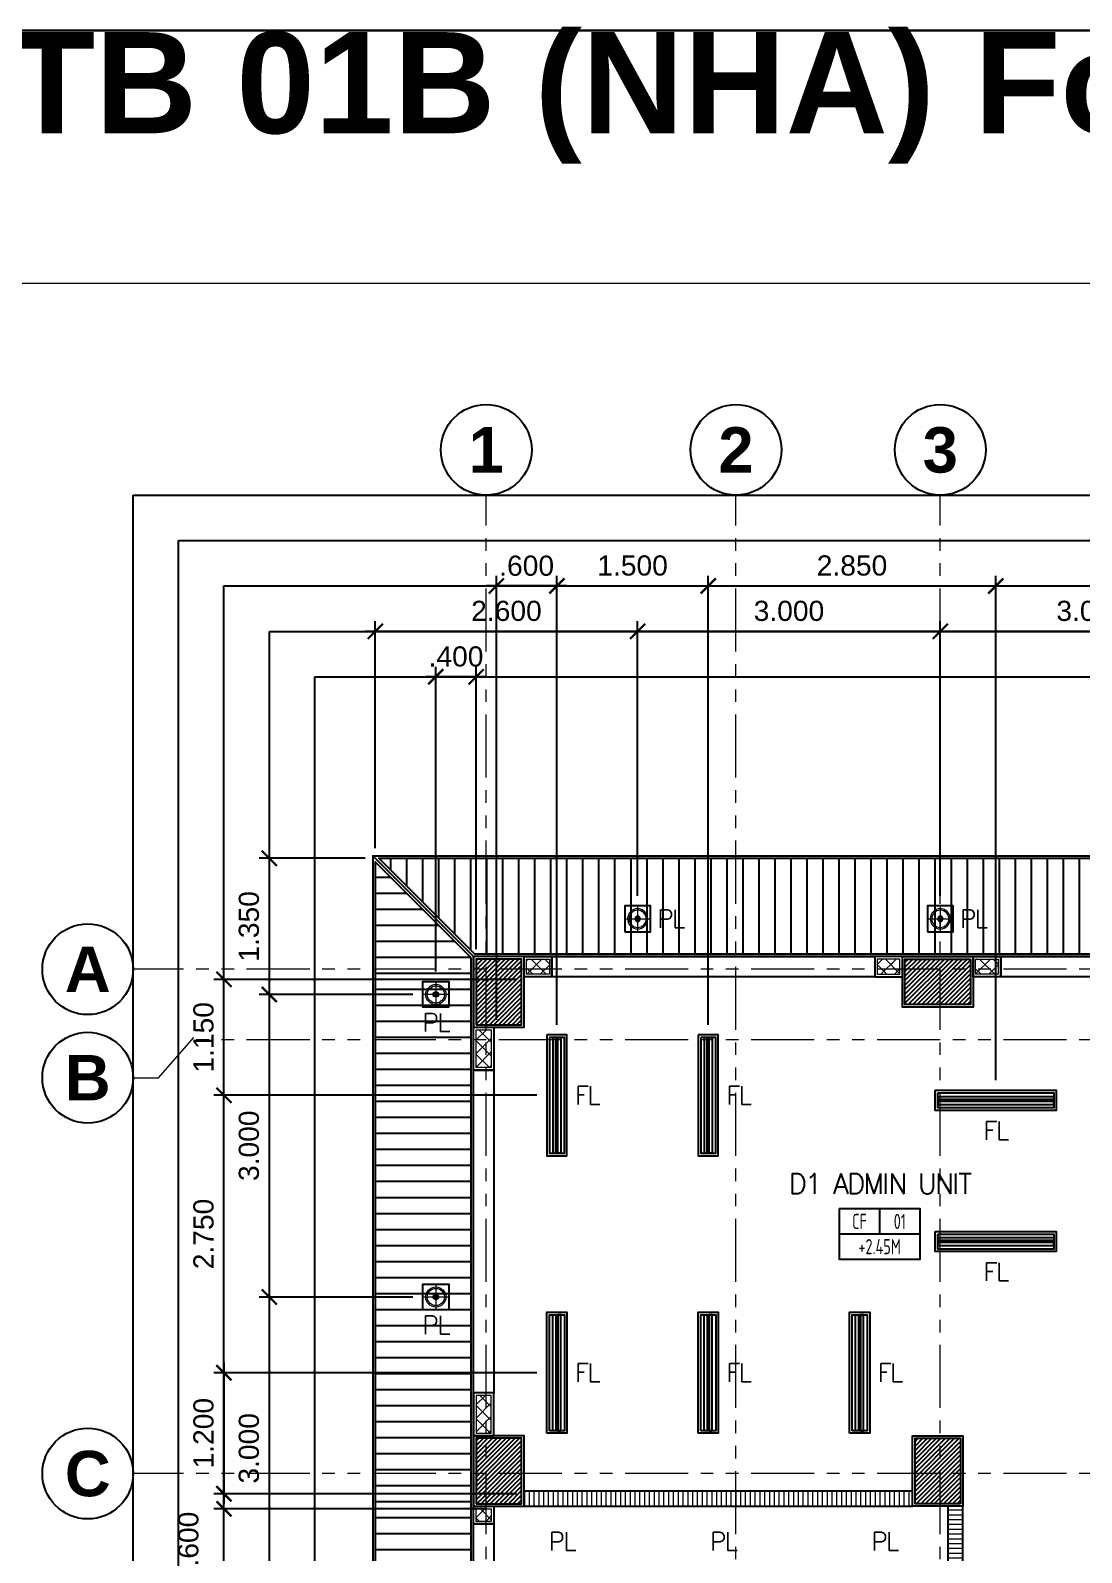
# Model space of a CAD drawing. Header units: metres. Extents: x -12400 to 1, y 0 to 106422.
# Drawn here: x -12243.67 to -12233.25, y 106349.45 to 106364.54 of the extents above; entities that cross this region are included whole.
import ezdxf
from ezdxf.enums import TextEntityAlignment as Align

# ---------------------------------------------------------------- set-up
doc = ezdxf.new("R2010")
doc.units = ezdxf.units.M
doc.header["$PDMODE"] = 35
doc.linetypes.add('CENTER', pattern=[2, 1.25, -0.25, 0.25, -0.25])
doc.linetypes.add('PHANTOM2', pattern=[1.25, 0.625, -0.125, 0.125, -0.125, 0.125, -0.125])
for name, color, linetype, lineweight in [('A-DIM-100', 8, 'Continuous', 0), ('DIM 001', 251, 'Continuous', 13), ('HATCH', 250, 'Continuous', 5), ('LAYOUT', 1, 'Continuous', 20), ('LF 001', 51, 'Continuous', 20), ('TBLOCK-BORDER-OUTSIDE', 240, 'Continuous', 0)]:
    doc.layers.add(name, color=color, linetype=linetype, lineweight=lineweight)
for name, color, linetype in [('C-SCHED', 1, 'Continuous'), ('E_FIX_LIGHT1', 2, 'Continuous'), ('lighting', 1, 'Continuous'), ('S-GRID', 155, 'Continuous'), ('stone', 15, 'Continuous'), ('txt', 2, 'Continuous')]:
    doc.layers.add(name, color=color, linetype=linetype)
doc.layers.add('GUIDELINES', color=206, linetype='Continuous', plot=False)
doc.styles.add('architxt', font='architxt.shx', dxfattribs={"width": 0.8})
doc.styles.add('arialBOLD', font='arialbd.ttf', dxfattribs={"height": 0.2})
doc.styles.add('DIMTXT-100', font='arial.ttf')
doc.styles.add('sans serif', font='sanssb__.ttf')
doc.styles.add('swis721', font='swiss.ttf')
doc.styles.add('T.25', font='romans.shx', dxfattribs={"height": 0.2})
doc.dimstyles.new('D-100', dxfattribs={"dimtxt": 0.2, "dimasz": 0.15, "dimexe": 0.1, "dimexo": 0.1, "dimgap": 0.1, "dimtad": 1, "dimdec": 3, "dimzin": 4, "dimdsep": 46, "dimtxsty": 'DIMTXT-100', "dimblk": 'ARCHTICK', "dimcen": 0.2, "dimdle": 0.1, "dimclrd": 8, "dimclre": 8, "dimclrt": 2, "dimadec": 0, "dimazin": 1, "dimtfac": 1, "dimtdec": 3, "dimtofl": 0, "dimtmove": 2, "dimatfit": 3, "dimfxl": 1, "dimarcsym": 0})
doc.dimstyles.new('DIM 200', dxfattribs={"dimtxt": 200, "dimasz": 1, "dimexe": 0, "dimexo": 40, "dimgap": 50, "dimtad": 1, "dimtoh": 1, "dimdec": 0, "dimlfac": 2, "dimtxsty": 'swis721', "dimblk": 'CIR', "dimcen": 0, "dimclrd": 155, "dimclre": 155, "dimclrt": 4, "dimadec": 0, "dimazin": 0, "dimtfac": 1, "dimtdec": 0, "dimtix": 1, "dimtmove": 1, "dimatfit": 3, "dimldrblk": 'CIR', "dimfxl": 0, "dimarcsym": 0})

# ---------------------------------------------------------------- blocks, each defined once
blk = doc.blocks.new('CIR')
at = {"color": 4}
blk.add_circle((0, 0), 50, dxfattribs=at)
blk = doc.blocks.new('grid_designation')
blk.add_circle((0, 500), 500)
at = {"color": 3, "style": 'sans serif'}
blk.add_attdef('A', text='', height=471, dxfattribs=at).set_placement((0, 500), align=Align.MIDDLE_CENTER)
blk = doc.blocks.new('*U101')
at = {"layer": 'HATCH'}
h = blk.add_hatch(dxfattribs=at)
h.set_pattern_fill('ANSI31', color=256, scale=0.015, angle=45)
h.set_pattern_definition([(90, (12092.52419102849, -106406.4165946045), (-0.04762500000000001, 0), [])])
h.paths.add_polyline_path([(0, 0.1499999999796273), (0, 0), (1.249999999989088, 0), (1.249999999989088, 0.1499999999796273)])
at = {"color": 3}
blk.add_lwpolyline([(1.249999999989088, 0), (1.249999999989088, 0.1499999999796273), (0, 0.1499999999796273), (0, 0)], close=True, dxfattribs=at)
blk = doc.blocks.new('*U1777')
at = {"layer": 'HATCH'}
h = blk.add_hatch(dxfattribs=at)
h.set_pattern_fill('ANSI37', color=256, scale=0.03, angle=-180)
h.set_pattern_definition([(225, (-0.8125000000049447, 0), (0.06735192090801863, -0.06735192090801868), []), (314.9999999999999, (-0.8125000000049447, 0), (0.06735192090801868, 0.06735192090801861), [])])
h.paths.add_polyline_path([(0.02500000000873115, 0.1749999999883585), (0.02500000000873115, 0.02499999999417923), (0.2500000000005122, 0.02499999999417923), (0.2500000000005122, 0.1749999999883585)])
blk.add_lwpolyline([(0, 0.1999999999825377), (0, 0), (0.2749999999946914, 0), (0.2749999999946914, 0.1999999999825377)], close=True)
blk.add_lwpolyline([(0.02500000000873115, 0.1749999999883585), (0.02500000000873115, 0.02499999999417923), (0.2500000000005122, 0.02499999999417923), (0.2500000000005122, 0.1749999999883585)], close=True, dxfattribs=at)
blk = doc.blocks.new('*U1717')
at = {"layer": 'HATCH'}
h = blk.add_hatch(dxfattribs=at)
h.set_pattern_fill('ANSI31', color=256, scale=0.015, angle=45)
h.set_pattern_definition([(90, (12095.12419102851, -106406.4165946045), (-0.04762500000000001, 0), [])])
h.paths.add_polyline_path([(0, 0.1499999999796273), (0, -1.387778780781446e-17), (3.850000000000136, -1.387778780781446e-17), (3.850000000000136, 0.1499999999796273)])
at = {"color": 3}
blk.add_lwpolyline([(3.850000000000136, 0), (3.850000000000136, 0.1499999999796273), (0, 0.1499999999796273), (0, 0)], close=True, dxfattribs=at)
blk = doc.blocks.new('*U92')
at = {"layer": 'HATCH'}
h = blk.add_hatch(dxfattribs=at)
h.set_pattern_fill('ANSI37', color=256, scale=0.03, angle=-180)
h.set_pattern_definition([(225, (-0.9125000000286692, 0), (0.06735192090801863, -0.06735192090801868), []), (314.9999999999999, (-0.9125000000286692, 0), (0.06735192090801868, 0.06735192090801861), [])])
h.paths.add_polyline_path([(0.02500000000873115, 0.1749999999883585), (0.02500000000873115, 0.02499999999417923), (0.1499999999767877, 0.02499999999417923), (0.1499999999767877, 0.1749999999883585)])
blk.add_lwpolyline([(0, 0.1999999999825377), (0, 0), (0.1749999999709669, 0), (0.1749999999709669, 0.1999999999825377)], close=True)
blk.add_lwpolyline([(0.02500000000873115, 0.1749999999883585), (0.02500000000873115, 0.02499999999417923), (0.1499999999767877, 0.02499999999417923), (0.1499999999767877, 0.1749999999883585)], close=True, dxfattribs=at)
blk = doc.blocks.new('*U1765')
at = {"layer": 'HATCH'}
h = blk.add_hatch(dxfattribs=at)
h.set_pattern_fill('ANSI37', color=256, scale=0.03, angle=-180)
h.set_pattern_definition([(225, (-0.6624999999845038, 0), (0.06735192090801863, -0.06735192090801868), []), (314.9999999999999, (-0.6624999999845038, 0), (0.06735192090801868, 0.06735192090801861), [])])
h.paths.add_polyline_path([(0.02500000000873115, 0.1749999999883585), (0.02500000000873115, 0.02499999999417923), (0.4000000000209532, 0.02499999999417923), (0.4000000000209532, 0.1749999999883585)])
blk.add_lwpolyline([(0, 0.1999999999825377), (0, 0), (0.4250000000151324, 0), (0.4250000000151324, 0.1999999999825377)], close=True)
blk.add_lwpolyline([(0.02500000000873115, 0.1749999999883585), (0.02500000000873115, 0.02499999999417923), (0.4000000000209532, 0.02499999999417923), (0.4000000000209532, 0.1749999999883585)], close=True, dxfattribs=at)
blk = doc.blocks.new('2FCOLUMNS')
h = blk.add_hatch()
h.set_pattern_fill('ANSI31', color=8, scale=0.01)
h.set_pattern_definition([(45, (12128.21296792571, -106237.5702236537), (-0.02245064030267288, 0.02245064030267288), [])])
h.paths.add_polyline_path([(0.02499999999599822, 18.02499999999418), (0.4749999999967258, 18.02499999999418), (0.4749999999967258, 18.67500000000291), (0.02499999999599822, 18.67500000000291)])
h.paths.add_polyline_path([(4.924999999997453, 18.67500000000291), (4.924999999997453, 18.22499999999127), (4.274999999997817, 18.22499999999127), (4.274999999997817, 18.67500000000291)])
h.paths.add_polyline_path([(9.174999999997453, 18.02499999999418), (8.724999999996726, 18.02499999999418), (8.724999999996726, 18.67500000000291), (9.174999999997453, 18.67500000000291)])
h.paths.add_polyline_path([(13.42499999999745, 17.52499999999418), (13.42499999999745, 17.97500000000582), (12.77499999999782, 17.97500000000582), (12.77499999999782, 17.52499999999418)])
h.paths.add_polyline_path([(17.024999999996, 18.02499999999418), (17.47499999999673, 18.02499999999418), (17.47499999999673, 18.67500000000291), (17.024999999996, 18.67500000000291)])
h.paths.add_polyline_path([(21.274999999996, 18.67500000000291), (21.274999999996, 18.22499999999127), (21.92499999999563, 18.22499999999127), (21.92499999999563, 18.67500000000291)])
h.paths.add_polyline_path([(26.17499999999563, 18.02499999999418), (25.72499999999491, 18.02499999999418), (25.72499999999491, 18.67500000000291), (26.17499999999563, 18.67500000000291)])
h.paths.add_polyline_path([(26.17499999999563, 13.27499999999418), (25.72499999999491, 13.27499999999418), (25.72499999999491, 13.92500000000291), (26.17499999999563, 13.92500000000291)])
h.paths.add_polyline_path([(21.37499999999636, 13.27499999999418), (21.82499999999709, 13.27499999999418), (21.82499999999709, 13.92500000000291), (21.37499999999636, 13.92500000000291)])
h.paths.add_polyline_path([(17.024999999996, 13.27499999999418), (17.47499999999673, 13.27499999999418), (17.47499999999673, 13.92500000000291), (17.024999999996, 13.92500000000291)])
h.paths.add_polyline_path([(12.92499999999563, 13.27499999999418), (13.32499999999709, 13.27499999999418), (13.32499999999709, 13.67500000000291), (12.92499999999563, 13.67500000000291)])
h.paths.add_polyline_path([(9.174999999997453, 13.27499999999418), (8.724999999996726, 13.27499999999418), (8.724999999996726, 13.92500000000291), (9.174999999997453, 13.92500000000291)])
h.paths.add_polyline_path([(4.82499999999709, 13.27499999999418), (4.374999999996362, 13.27499999999418), (4.374999999996362, 13.92500000000291), (4.82499999999709, 13.92500000000291)])
h.paths.add_polyline_path([(0.02499999999599822, 13.27499999999418), (0.4749999999967258, 13.27499999999418), (0.4749999999967258, 13.92500000000291), (0.02499999999599822, 13.92500000000291)])
h.paths.add_polyline_path([(0.02499999999599822, 9.02499999999418), (0.4749999999967258, 9.02499999999418), (0.4749999999967258, 9.67500000000291), (0.02499999999599822, 9.67500000000291)])
h.paths.add_polyline_path([(9.174999999997453, 9.02499999999418), (8.724999999996726, 9.02499999999418), (8.724999999996726, 9.67500000000291), (9.174999999997453, 9.67500000000291)])
h.paths.add_polyline_path([(17.024999999996, 9.02499999999418), (17.47499999999673, 9.02499999999418), (17.47499999999673, 9.67500000000291), (17.024999999996, 9.67500000000291)])
h.paths.add_polyline_path([(26.17499999999563, 9.02499999999418), (25.72499999999491, 9.02499999999418), (25.72499999999491, 9.67500000000291), (26.17499999999563, 9.67500000000291)])
h.paths.add_polyline_path([(26.17499999999563, 4.774999999994179), (25.72499999999491, 4.774999999994179), (25.72499999999491, 5.42500000000291), (26.17499999999563, 5.42500000000291)])
h.paths.add_polyline_path([(21.82499999999709, 4.774999999994179), (21.37499999999636, 4.774999999994179), (21.37499999999636, 5.42500000000291), (21.82499999999709, 5.42500000000291)])
h.paths.add_polyline_path([(17.024999999996, 4.774999999994179), (17.47499999999673, 4.774999999994179), (17.47499999999673, 5.42500000000291), (17.024999999996, 5.42500000000291)])
h.paths.add_polyline_path([(13.32499999999709, 4.774999999994179), (12.87499999999636, 4.774999999994179), (12.87499999999636, 5.42500000000291), (13.32499999999709, 5.42500000000291)])
h.paths.add_polyline_path([(9.174999999997453, 4.774999999994179), (8.724999999996726, 4.774999999994179), (8.724999999996726, 5.42500000000291), (9.174999999997453, 5.42500000000291)])
h.paths.add_polyline_path([(4.374999999996362, 4.774999999994179), (4.82499999999709, 4.774999999994179), (4.82499999999709, 5.42500000000291), (4.374999999996362, 5.42500000000291)])
h.paths.add_polyline_path([(0.02499999999599822, 4.774999999994179), (0.4749999999967258, 4.774999999994179), (0.4749999999967258, 5.42500000000291), (0.02499999999599822, 5.42500000000291)])
h.paths.add_polyline_path([(0.02499999999599822, 2.25), (0.4749999999967258, 2.25), (0.4749999999967258, 2.900000000008731), (0.02499999999599822, 2.900000000008731)])
h.paths.add_polyline_path([(0.0249999999996362, 0.02499999999417923), (0.4250000000010914, 0.02499999999417923), (0.4250000000010914, 0.4250000000029104), (0.0249999999996362, 0.4250000000029104)])
h.paths.add_polyline_path([(2.899999999997817, 0.02500000000873115), (2.899999999997817, 0.4750000000203727), (2.249999999998181, 0.4750000000203727), (2.249999999998181, 0.02500000000873115)])
h.paths.add_polyline_path([(4.924999999997453, 0.02500000000873115), (4.924999999997453, 0.4750000000203727), (4.274999999997817, 0.4750000000203727), (4.274999999997817, 0.02500000000873115)])
h.paths.add_polyline_path([(9.174999999997453, 0.02500000000873115), (8.724999999996726, 0.02500000000873115), (8.724999999996726, 0.6750000000174623), (9.174999999997453, 0.6750000000174623)])
h.paths.add_polyline_path([(13.42499999999745, 1.025000000008731), (13.42499999999745, 1.475000000020373), (12.77499999999782, 1.475000000020373), (12.77499999999782, 1.025000000008731)])
h.paths.add_polyline_path([(17.024999999996, 0.02500000000873115), (17.47499999999673, 0.02500000000873115), (17.47499999999673, 0.6750000000174623), (17.024999999996, 0.6750000000174623)])
h.paths.add_polyline_path([(21.274999999996, 0.02500000000873115), (21.274999999996, 0.4750000000203727), (21.92499999999563, 0.4750000000203727), (21.92499999999563, 0.02500000000873115)])
h.paths.add_polyline_path([(26.17499999999563, 0.02500000000873115), (25.72499999999491, 0.02500000000873115), (25.72499999999491, 0.6750000000174623), (26.17499999999563, 0.6750000000174623)])
at = {"color": 7}
for points in [[(-3.637978807091713e-12, 18), (0.499999999996362, 18), (0.499999999996362, 18.69999999999709), (-3.637978807091713e-12, 18.69999999999709)], [(4.94999999999709, 18.69999999999709), (4.94999999999709, 18.19999999999709), (4.249999999996362, 18.19999999999709), (4.249999999996362, 18.69999999999709)], [(-3.637978807091713e-12, 13.25), (0.499999999996362, 13.25), (0.499999999996362, 13.94999999999709), (-3.637978807091713e-12, 13.94999999999709)], [(4.849999999996726, 13.25), (4.349999999996726, 13.25), (4.349999999996726, 13.94999999999709), (4.849999999996726, 13.94999999999709)]]:
    blk.add_lwpolyline(points, close=True, dxfattribs=at)
at = {"layer": 'stone', "color": 5}
for points in [[(0.02499999999599822, 18.02499999999418), (0.4749999999967258, 18.02499999999418), (0.4749999999967258, 18.67500000000291), (0.02499999999599822, 18.67500000000291)], [(4.924999999997453, 18.67500000000291), (4.924999999997453, 18.22499999999127), (4.274999999997817, 18.22499999999127), (4.274999999997817, 18.67500000000291)], [(0.02499999999599822, 13.27499999999418), (0.4749999999967258, 13.27499999999418), (0.4749999999967258, 13.92500000000291), (0.02499999999599822, 13.92500000000291)], [(4.82499999999709, 13.27499999999418), (4.374999999996362, 13.27499999999418), (4.374999999996362, 13.92500000000291), (4.82499999999709, 13.92500000000291)]]:
    blk.add_lwpolyline(points, close=True, dxfattribs=at)
blk = doc.blocks.new('LEDPENDANTLT')
at = {"color": 1}
for points in [[(0, 0.1999999999970896), (1.200000000000728, 0.1999999999970896), (1.200000000000728, 0), (0, 0)], [(0.02499999999417923, 0.1750000000029104), (1.175000000006548, 0.1750000000029104), (1.175000000006548, 0.02499999999417923), (0.02499999999417923, 0.02499999999417923)]]:
    blk.add_lwpolyline(points, close=True, dxfattribs=at)
at = {"color": 2}
for points in [[(1.174999999995634, 0.1100000000005821), (0.02499999999417923, 0.1100000000005821), (0.02499999999417923, 0.1399999999994179), (1.174999999995634, 0.1399999999994179)], [(1.174999999995634, 0.09000000001105946), (0.02499999999417923, 0.09000000001105946), (0.02499999999417923, 0.06000000001222361), (1.174999999995634, 0.06000000001222361)]]:
    blk.add_lwpolyline(points, close=True, dxfattribs=at)
blk = doc.blocks.new('L1')
at = {"layer": 'LF 001', "lineweight": 20, "ltscale": 1500}
h = blk.add_hatch(color=256, dxfattribs=at)
edge = h.paths.add_edge_path()
edge.add_arc((1.13686837721616e-13, -1.13686837721616e-13), 0.0318958546358772, 0, 360)
at = {"layer": 'LF 001', "ltscale": 1500}
blk.add_lwpolyline([(-0.09999999999990905, -1.13686837721616e-13, -1), (0.1000000000000227, -1.13686837721616e-13, -1)], format="xyb", close=True, dxfattribs=at)
at = {"layer": 'LF 001', "color": 76, "lineweight": 18, "ltscale": 1500}
for points in [[(1.13686837721616e-13, 0.1499999999997499), (1.13686837721616e-13, -0.1500000000000909)], [(-0.1499999999999773, -1.13686837721616e-13), (0.1500000000000909, -1.13686837721616e-13)]]:
    blk.add_lwpolyline(points, dxfattribs=at)
at = {"layer": 'LF 001', "lineweight": 20, "ltscale": 1500}
blk.add_circle((1.13686837721616e-13, -1.13686837721616e-13), 0.0318958546358772, dxfattribs=at)
blk = doc.blocks.new('LO')
at = {"layer": 'LAYOUT', "xscale": 1000, "yscale": 1000, "zscale": 1000}
blk.add_blockref('L1', (0, 0), dxfattribs=at)
blk = doc.blocks.new('*U1960')
at = {"layer": 'LF 001', "ltscale": 1500}
blk.add_circle((0, -3.995415109869782e-14), 0.0998520709958535, dxfattribs=at)
at = {"layer": 'lighting', "xscale": 0.0008492979043710491, "yscale": 0.0008492979043710491, "zscale": 0.0008492979043710491}
blk.add_blockref('LO', (0, -3.995415109869782e-14), dxfattribs=at)
blk = doc.blocks.new('RCP_2F')
h = blk.add_hatch()
h.set_pattern_fill('ANSI31', color=8, scale=0.05, angle=45)
h.set_pattern_definition([(90, (0, 0), (-0.15875, 0), [])])
h.paths.add_polyline_path([(-12119.03796792571, 106309.9879166174), (-12128.20261258666, 106309.9879166174), (-12129.15261258667, 106310.9379166174), (-12119.03796792571, 106310.9379166174)])
h = blk.add_hatch()
h.set_pattern_fill('ANSI31', color=8, scale=0.05, angle=135)
h.set_pattern_definition([(180, (0, 0), (-1.387778780781446e-17, -0.15875), [])])
h.paths.add_polyline_path([(-12128.23796792571, 106309.9525612784), (-12129.18796792572, 106310.9025612784), (-12129.18796792572, 106290.3232719565), (-12128.23796792571, 106291.2732719565)])
at = {"color": 1}
for points in [[(-12128.21296792572, 106309.9629166174), (-12129.21296792572, 106310.9629166174), (-12129.21296792572, 106290.2629166174), (-12128.21296792571, 106291.2629166174)], [(-12126.71536261137, 106310.2105219318), (-12126.46057324006, 106310.2105219318), (-12126.46057324006, 106310.4653113031), (-12126.71536261137, 106310.4653113031)], [(-12123.71536261137, 106310.2105219318), (-12123.46057324006, 106310.2105219318), (-12123.46057324006, 106310.4653113031), (-12123.71536261137, 106310.4653113031)], [(-12127.43796792572, 106309.9629166174), (-12124.23796792571, 106309.9629166174), (-12124.23796792571, 106309.7629166174), (-12127.43796792572, 106309.7629166174)], [(-12122.98796792572, 106309.9629166174), (-12119.78796792571, 106309.9629166174), (-12119.78796792571, 106309.7629166174), (-12122.98796792572, 106309.7629166174)], [(-12128.46057324005, 106309.4605219318), (-12128.71536261136, 106309.4605219318), (-12128.71536261136, 106309.7153113031), (-12128.46057324005, 106309.7153113031)], [(-12128.21296792572, 106308.8379166174), (-12128.01296792573, 106308.8379166174), (-12128.01296792573, 106305.6379166174), (-12128.21296792572, 106305.6379166174)], [(-12128.46057324005, 106306.4605219318), (-12128.71536261136, 106306.4605219318), (-12128.71536261136, 106306.7153113031), (-12128.46057324005, 106306.7153113031)], [(-12128.21296792572, 106304.3379166175), (-12128.01296792574, 106304.3379166175), (-12128.01296792574, 106302.3379166175), (-12128.21296792572, 106302.3379166175)]]:
    blk.add_lwpolyline(points, close=True, dxfattribs=at)
blk.add_lwpolyline([(-12119.01296792572, 106309.9629166174), (-12128.21296792571, 106309.9629166174), (-12129.21296792572, 106310.9629166174), (-12119.01296792572, 106310.9629166174), (-12119.01296792572, 106309.9629166174)], dxfattribs=at)
at = {"color": 8}
for points in [[(-12119.03796792571, 106309.9879166174), (-12128.20261258666, 106309.9879166174), (-12129.15261258667, 106310.9379166174), (-12119.03796792571, 106310.9379166174)], [(-12128.23796792571, 106309.9525612784), (-12129.18796792572, 106310.9025612784), (-12129.18796792572, 106290.3232719565), (-12128.23796792571, 106291.2732719565)]]:
    blk.add_lwpolyline(points, close=True, dxfattribs=at)
for name, p in [('2FCOLUMNS', (-12128.21296792571, 106291.2629166174)), ('LEDPENDANTLT', (-12123.63796792573, 106308.4379166174)), ('LEDPENDANTLT', (-12123.63796792573, 106307.0379166174)), ('*U1717', (-12127.71296792572, 106304.5129166174))]:
    blk.add_blockref(name, p)
at = {"xscale": -1}
for name, p, rotation in [('*U1777', (-12127.71296792572, 106309.9629166174), 180), ('*U1777', (-12123.26296792572, 106309.9629166174), 180), ('*U1765', (-12128.01296792573, 106309.2629166175), 90), ('LEDPENDANTLT', (-12127.28796792573, 106309.1879166175), 90), ('LEDPENDANTLT', (-12125.78796792573, 106309.1879166175), 90), ('*U92', (-12128.01296792573, 106304.5129166174), 90)]:
    blk.add_blockref(name, p, dxfattribs=dict(at, rotation=rotation))
for name, p, rotation in [('*U1777', (-12123.96296792571, 106309.9629166174), 180), ('LEDPENDANTLT', (-12127.28796792573, 106305.2379166174), 90), ('LEDPENDANTLT', (-12125.78796792573, 106305.2379166174), 90), ('LEDPENDANTLT', (-12124.28796792573, 106305.2379166174), 90), ('*U1765', (-12128.01296792573, 106305.2129166174), 90), ('*U101', (-12123.36296792572, 106303.2629166174), 90)]:
    blk.add_blockref(name, p, dxfattribs=dict(rotation=rotation))
at = {"layer": 'E_FIX_LIGHT1', "xscale": -1, "rotation": 90}
for p in [(-12126.58796792571, 106310.3379166174), (-12123.58796792571, 106310.3379166174)]:
    blk.add_blockref('*U1960', p, dxfattribs=at)
at = {"layer": 'E_FIX_LIGHT1', "rotation": 270}
for p in [(-12128.58796792571, 106309.5879166174), (-12128.58796792571, 106306.5879166174)]:
    blk.add_blockref('*U1960', p, dxfattribs=at)
at = {"layer": 'txt', "color": 6, "linetype": 'Continuous', "char_height": 0.18, "attachment_point": 5, "style": 'T.25'}
for s, insert in [('{\\T0.9;PL}', (-12126.26057324006, 106310.3379166174)), ('{\\T0.9;PL}', (-12123.26057324006, 106310.3379166174)), ('{\\T0.9;PL}', (-12128.58796792571, 106309.3105219318)), ('{\\T0.9;FL}', (-12127.08796792573, 106308.5879166175)), ('{\\T0.9;FL}', (-12125.58796792573, 106308.5879166175)), ('{\\T0.9;FL}', (-12123.03796792573, 106308.2379166174)), ('{\\T0.9;FL}', (-12123.03796792573, 106306.8379166174)), ('{\\T0.9;PL}', (-12128.58796792571, 106306.3105219318)), ('{\\T0.9;FL}', (-12127.08796792573, 106305.8379166174)), ('{\\T0.9;FL}', (-12125.58796792573, 106305.8379166174)), ('{\\T0.9;FL}', (-12124.08796792573, 106305.8379166174)), ('{\\T0.9;PL}', (-12127.33796792573, 106304.1653113031)), ('{\\T0.9;PL}', (-12125.73796792572, 106304.1653113031)), ('{\\T0.9;PL}', (-12124.13796792571, 106304.1653113031))]:
    blk.add_mtext_dynamic_manual_height_columns(s, width=0.6453045245441018, gutter_width=0.001, heights=[0], dxfattribs=dict(at, insert=insert))
blk = doc.blocks.new('_ArchTick')
at = {"color": 0, "linetype": 'ByBlock', "const_width": 0.15}
blk.add_lwpolyline([(-0.5, -0.5), (0.5, 0.5)], dxfattribs=at)
blk = doc.blocks.new('*D755')
at = {"layer": 'DEFPOINTS', "color": 0, "transparency": 16777216}
for p in [(-12241.75441529416, 106349.8865394432), (-12239.05441529416, 106349.8865394432), (-12238.53180997982, 106349.2865394432)]:
    blk.add_point(p, dxfattribs=at)
at = {"layer": 'DIM 001', "color": 8, "lineweight": -2, "transparency": 16777216}
for p, q in [((-12239.15441529416, 106349.8865394432), (-12241.85441529416, 106349.8865394432)), ((-12241.75441529416, 106349.1865394432), (-12241.75441529416, 106349.9865394432)), ((-12238.63180997982, 106349.2865394432), (-12241.85441529416, 106349.2865394432))]:
    blk.add_line(p, q, dxfattribs=at)
at = {"layer": 'DIM 001', "color": 8, "lineweight": -2, "transparency": 16777216, "xscale": 0.15, "yscale": 0.15, "zscale": 0.15}
for p, rotation in [((-12241.75441529416, 106349.8865394432), 90), ((-12241.75441529416, 106349.2865394432), 270)]:
    blk.add_blockref('_ArchTick', p, dxfattribs=dict(at, rotation=rotation))
at = {"layer": 'DIM 001', "color": 2, "transparency": 16777216, "insert": (-12242.10652989167, 106349.5865394432), "char_height": 0.2, "attachment_point": 5, "rotation": 90, "style": 'DIMTXT-100'}
blk.add_mtext('.600', dxfattribs=at)
blk = doc.blocks.new('*D756')
at = {"layer": 'DEFPOINTS', "color": 0, "transparency": 16777216}
for p in [(-12238.55441529416, 106351.2365394432), (-12241.75441529414, 106350.0365394432), (-12238.75441529414, 106350.0365394432)]:
    blk.add_point(p, dxfattribs=at)
at = {"layer": 'DIM 001', "color": 8, "lineweight": -2, "transparency": 16777216}
for p, q in [((-12238.65441529416, 106351.2365394432), (-12241.85441529414, 106351.2365394432)), ((-12241.75441529414, 106351.3365394432), (-12241.75441529414, 106349.9365394432)), ((-12238.85441529414, 106350.0365394432), (-12241.85441529414, 106350.0365394432))]:
    blk.add_line(p, q, dxfattribs=at)
at = {"layer": 'DIM 001', "color": 8, "lineweight": -2, "transparency": 16777216, "xscale": 0.15, "yscale": 0.15, "zscale": 0.15}
for p, rotation in [((-12241.75441529414, 106351.2365394432), 90), ((-12241.75441529414, 106350.0365394432), 270)]:
    blk.add_blockref('_ArchTick', p, dxfattribs=dict(at, rotation=rotation))
at = {"layer": 'DIM 001', "color": 2, "transparency": 16777216, "insert": (-12241.95652989166, 106350.6365394432), "char_height": 0.2, "attachment_point": 5, "rotation": 90, "style": 'DIMTXT-100'}
blk.add_mtext('1.200', dxfattribs=at)
blk = doc.blocks.new('*D757')
at = {"layer": 'DEFPOINTS', "color": 0, "transparency": 16777216}
for p in [(-12241.75441529415, 106353.9865394433), (-12238.55441529416, 106353.9865394433), (-12238.55441529416, 106351.2365394432)]:
    blk.add_point(p, dxfattribs=at)
at = {"layer": 'DIM 001', "color": 8, "lineweight": -2, "transparency": 16777216}
for p, q in [((-12241.75441529415, 106351.1365394432), (-12241.75441529415, 106354.0865394433)), ((-12238.65441529416, 106353.9865394433), (-12241.85441529415, 106353.9865394433)), ((-12238.65441529416, 106351.2365394432), (-12241.85441529415, 106351.2365394432))]:
    blk.add_line(p, q, dxfattribs=at)
at = {"layer": 'DIM 001', "color": 8, "lineweight": -2, "transparency": 16777216, "xscale": 0.15, "yscale": 0.15, "zscale": 0.15}
for p, rotation in [((-12241.75441529415, 106353.9865394433), 90), ((-12241.75441529415, 106351.2365394432), 270)]:
    blk.add_blockref('_ArchTick', p, dxfattribs=dict(at, rotation=rotation))
at = {"layer": 'DIM 001', "color": 2, "transparency": 16777216, "insert": (-12241.95652989167, 106352.6115394432), "char_height": 0.2, "attachment_point": 5, "rotation": 90, "style": 'DIMTXT-100'}
blk.add_mtext('2.750', dxfattribs=at)
blk = doc.blocks.new('*D758')
at = {"layer": 'DEFPOINTS', "color": 0, "transparency": 16777216}
for p in [(-12241.75441529416, 106355.1365394432), (-12238.75441529414, 106355.1365394432), (-12238.55441529416, 106353.9865394433)]:
    blk.add_point(p, dxfattribs=at)
at = {"layer": 'DIM 001', "color": 8, "lineweight": -2, "transparency": 16777216}
for p, q in [((-12238.85441529414, 106355.1365394432), (-12241.85441529416, 106355.1365394432)), ((-12241.75441529416, 106353.8865394433), (-12241.75441529416, 106355.2365394432)), ((-12238.65441529416, 106353.9865394433), (-12241.85441529416, 106353.9865394433))]:
    blk.add_line(p, q, dxfattribs=at)
at = {"layer": 'DIM 001', "color": 8, "lineweight": -2, "transparency": 16777216, "xscale": 0.15, "yscale": 0.15, "zscale": 0.15}
for p, rotation in [((-12241.75441529416, 106355.1365394432), 90), ((-12241.75441529416, 106353.9865394433), 270)]:
    blk.add_blockref('_ArchTick', p, dxfattribs=dict(at, rotation=rotation))
at = {"layer": 'DIM 001', "color": 2, "transparency": 16777216, "insert": (-12241.95652989167, 106354.5615394432), "char_height": 0.2, "attachment_point": 5, "rotation": 90, "style": 'DIMTXT-100'}
blk.add_mtext('1.150', dxfattribs=at)
blk = doc.blocks.new('*D759')
at = {"layer": 'DEFPOINTS', "color": 0, "transparency": 16777216}
for p in [(-12239.05441529416, 106359.0365394432), (-12239.05441529416, 106354.6365394432), (-12238.45441529416, 106354.5865394432)]:
    blk.add_point(p, dxfattribs=at)
at = {"layer": 'DIM 001', "color": 8, "lineweight": -2, "transparency": 16777216}
for p, q in [((-12239.05441529416, 106354.7365394432), (-12239.05441529416, 106359.1365394432)), ((-12238.45441529416, 106354.6865394432), (-12238.45441529416, 106359.1365394432)), ((-12238.35441529416, 106359.0365394432), (-12239.15441529416, 106359.0365394432))]:
    blk.add_line(p, q, dxfattribs=at)
at = {"layer": 'DIM 001', "color": 8, "lineweight": -2, "transparency": 16777216, "xscale": 0.15, "yscale": 0.15, "zscale": 0.15, "rotation": 180}
blk.add_blockref('_ArchTick', (-12239.05441529416, 106359.0365394432), dxfattribs=at)
at = {"layer": 'DIM 001', "color": 8, "lineweight": -2, "transparency": 16777216, "xscale": 0.15, "yscale": 0.15, "zscale": 0.15}
blk.add_blockref('_ArchTick', (-12238.45441529416, 106359.0365394432), dxfattribs=at)
at = {"layer": 'DIM 001', "color": 2, "transparency": 16777216, "insert": (-12238.75441529416, 106359.2365394432), "char_height": 0.2, "attachment_point": 5, "style": 'DIMTXT-100'}
blk.add_mtext('.600', dxfattribs=at)
blk = doc.blocks.new('*D760')
at = {"layer": 'DEFPOINTS', "color": 0, "transparency": 16777216}
for p in [(-12236.95441529416, 106359.0365394432), (-12238.45441529416, 106354.5865394432), (-12236.95441529416, 106354.5865394432)]:
    blk.add_point(p, dxfattribs=at)
at = {"layer": 'DIM 001', "color": 8, "lineweight": -2, "transparency": 16777216}
for p, q in [((-12238.45441529416, 106354.6865394432), (-12238.45441529416, 106359.1365394432)), ((-12236.95441529416, 106354.6865394432), (-12236.95441529416, 106359.1365394432)), ((-12238.55441529416, 106359.0365394432), (-12236.85441529416, 106359.0365394432))]:
    blk.add_line(p, q, dxfattribs=at)
at = {"layer": 'DIM 001', "color": 8, "lineweight": -2, "transparency": 16777216, "xscale": 0.15, "yscale": 0.15, "zscale": 0.15, "rotation": 180}
blk.add_blockref('_ArchTick', (-12238.45441529416, 106359.0365394432), dxfattribs=at)
at = {"layer": 'DIM 001', "color": 8, "lineweight": -2, "transparency": 16777216, "xscale": 0.15, "yscale": 0.15, "zscale": 0.15}
blk.add_blockref('_ArchTick', (-12236.95441529416, 106359.0365394432), dxfattribs=at)
at = {"layer": 'DIM 001', "color": 2, "transparency": 16777216, "insert": (-12237.70441529416, 106359.2386540407), "char_height": 0.2, "attachment_point": 5, "style": 'DIMTXT-100'}
blk.add_mtext('1.500', dxfattribs=at)
blk = doc.blocks.new('*D761')
at = {"layer": 'DEFPOINTS', "color": 0, "transparency": 16777216}
for p in [(-12234.10441529415, 106359.0365394432), (-12236.95441529416, 106354.5865394432), (-12234.10441529415, 106354.0365394432)]:
    blk.add_point(p, dxfattribs=at)
at = {"layer": 'DIM 001', "color": 8, "lineweight": -2, "transparency": 16777216}
for p, q in [((-12236.95441529416, 106354.6865394432), (-12236.95441529416, 106359.1365394432)), ((-12234.10441529415, 106354.1365394432), (-12234.10441529415, 106359.1365394432)), ((-12237.05441529416, 106359.0365394432), (-12234.00441529415, 106359.0365394432))]:
    blk.add_line(p, q, dxfattribs=at)
at = {"layer": 'DIM 001', "color": 8, "lineweight": -2, "transparency": 16777216, "xscale": 0.15, "yscale": 0.15, "zscale": 0.15, "rotation": 180}
blk.add_blockref('_ArchTick', (-12236.95441529416, 106359.0365394432), dxfattribs=at)
at = {"layer": 'DIM 001', "color": 8, "lineweight": -2, "transparency": 16777216, "xscale": 0.15, "yscale": 0.15, "zscale": 0.15}
blk.add_blockref('_ArchTick', (-12234.10441529415, 106359.0365394432), dxfattribs=at)
at = {"layer": 'DIM 001', "color": 2, "transparency": 16777216, "insert": (-12235.52941529415, 106359.2386540407), "char_height": 0.2, "attachment_point": 5, "style": 'DIMTXT-100'}
blk.add_mtext('2.850', dxfattribs=at)
blk = doc.blocks.new('*D762')
at = {"layer": 'DEFPOINTS', "color": 0, "transparency": 16777216}
for p in [(-12231.50441529415, 106359.0365394432), (-12234.10441529415, 106354.0365394432), (-12231.50441529415, 106354.0365394432)]:
    blk.add_point(p, dxfattribs=at)
at = {"layer": 'DIM 001', "color": 8, "lineweight": -2, "transparency": 16777216}
for p, q in [((-12234.10441529415, 106354.1365394432), (-12234.10441529415, 106359.1365394432)), ((-12231.50441529415, 106354.1365394432), (-12231.50441529415, 106359.1365394432)), ((-12234.20441529415, 106359.0365394432), (-12231.40441529415, 106359.0365394432))]:
    blk.add_line(p, q, dxfattribs=at)
at = {"layer": 'DIM 001', "color": 8, "lineweight": -2, "transparency": 16777216, "xscale": 0.15, "yscale": 0.15, "zscale": 0.15, "rotation": 180}
blk.add_blockref('_ArchTick', (-12234.10441529415, 106359.0365394432), dxfattribs=at)
at = {"layer": 'DIM 001', "color": 8, "lineweight": -2, "transparency": 16777216, "xscale": 0.15, "yscale": 0.15, "zscale": 0.15}
blk.add_blockref('_ArchTick', (-12231.50441529415, 106359.0365394432), dxfattribs=at)
at = {"layer": 'DIM 001', "color": 2, "transparency": 16777216, "insert": (-12232.80441529415, 106359.2386540407), "char_height": 0.2, "attachment_point": 5, "style": 'DIMTXT-100'}
blk.add_mtext('2.600', dxfattribs=at)
blk = doc.blocks.new('*D769')
at = {"layer": 'DEFPOINTS', "color": 0, "transparency": 16777216}
for p in [(-12234.65441529414, 106358.5865394432), (-12234.65441529414, 106355.8639341288), (-12231.65441529414, 106355.8639341288)]:
    blk.add_point(p, dxfattribs=at)
at = {"layer": 'DIM 001', "color": 8, "lineweight": -2, "transparency": 16777216}
for p, q in [((-12234.65441529414, 106355.9639341288), (-12234.65441529414, 106358.6865394432)), ((-12231.65441529414, 106355.9639341288), (-12231.65441529414, 106358.6865394432)), ((-12231.55441529414, 106358.5865394432), (-12234.75441529414, 106358.5865394432))]:
    blk.add_line(p, q, dxfattribs=at)
at = {"layer": 'DIM 001', "color": 8, "lineweight": -2, "transparency": 16777216, "xscale": 0.15, "yscale": 0.15, "zscale": 0.15, "rotation": 180}
blk.add_blockref('_ArchTick', (-12234.65441529414, 106358.5865394432), dxfattribs=at)
at = {"layer": 'DIM 001', "color": 8, "lineweight": -2, "transparency": 16777216, "xscale": 0.15, "yscale": 0.15, "zscale": 0.15}
blk.add_blockref('_ArchTick', (-12231.65441529414, 106358.5865394432), dxfattribs=at)
at = {"layer": 'DIM 001', "color": 2, "transparency": 16777216, "insert": (-12233.15441529414, 106358.7887222536), "char_height": 0.2, "attachment_point": 5, "style": 'DIMTXT-100'}
blk.add_mtext('3.000', dxfattribs=at)
blk = doc.blocks.new('*D770')
at = {"layer": 'DEFPOINTS', "color": 0, "transparency": 16777216}
for p in [(-12237.65441529414, 106358.5865394432), (-12237.65441529414, 106355.8639341288), (-12234.65441529414, 106355.8639341288)]:
    blk.add_point(p, dxfattribs=at)
at = {"layer": 'DIM 001', "color": 8, "lineweight": -2, "transparency": 16777216}
for p, q in [((-12237.65441529414, 106355.9639341288), (-12237.65441529414, 106358.6865394432)), ((-12234.65441529414, 106355.9639341288), (-12234.65441529414, 106358.6865394432)), ((-12234.55441529414, 106358.5865394432), (-12237.75441529414, 106358.5865394432))]:
    blk.add_line(p, q, dxfattribs=at)
at = {"layer": 'DIM 001', "color": 8, "lineweight": -2, "transparency": 16777216, "xscale": 0.15, "yscale": 0.15, "zscale": 0.15, "rotation": 180}
blk.add_blockref('_ArchTick', (-12237.65441529414, 106358.5865394432), dxfattribs=at)
at = {"layer": 'DIM 001', "color": 8, "lineweight": -2, "transparency": 16777216, "xscale": 0.15, "yscale": 0.15, "zscale": 0.15}
blk.add_blockref('_ArchTick', (-12234.65441529414, 106358.5865394432), dxfattribs=at)
at = {"layer": 'DIM 001', "color": 2, "transparency": 16777216, "insert": (-12236.15441529414, 106358.7887222536), "char_height": 0.2, "attachment_point": 5, "style": 'DIMTXT-100'}
blk.add_mtext('3.000', dxfattribs=at)
blk = doc.blocks.new('*D771')
at = {"layer": 'DEFPOINTS', "color": 0, "transparency": 16777216}
for p in [(-12240.25441529414, 106358.5865394432), (-12240.25441529414, 106356.3365394432), (-12237.65441529414, 106355.8639341288)]:
    blk.add_point(p, dxfattribs=at)
at = {"layer": 'DIM 001', "color": 8, "lineweight": -2, "transparency": 16777216}
for p, q in [((-12240.25441529414, 106356.4365394432), (-12240.25441529414, 106358.6865394432)), ((-12237.65441529414, 106355.9639341288), (-12237.65441529414, 106358.6865394432)), ((-12237.55441529414, 106358.5865394432), (-12240.35441529414, 106358.5865394432))]:
    blk.add_line(p, q, dxfattribs=at)
at = {"layer": 'DIM 001', "color": 8, "lineweight": -2, "transparency": 16777216, "xscale": 0.15, "yscale": 0.15, "zscale": 0.15, "rotation": 180}
blk.add_blockref('_ArchTick', (-12240.25441529414, 106358.5865394432), dxfattribs=at)
at = {"layer": 'DIM 001', "color": 8, "lineweight": -2, "transparency": 16777216, "xscale": 0.15, "yscale": 0.15, "zscale": 0.15}
blk.add_blockref('_ArchTick', (-12237.65441529414, 106358.5865394432), dxfattribs=at)
at = {"layer": 'DIM 001', "color": 2, "transparency": 16777216, "insert": (-12238.95441529414, 106358.7886540407), "char_height": 0.2, "attachment_point": 5, "style": 'DIMTXT-100'}
blk.add_mtext('2.600', dxfattribs=at)
blk = doc.blocks.new('*D776')
at = {"layer": 'DEFPOINTS', "color": 0, "transparency": 16777216}
for p in [(-12241.30441529417, 106351.9865394432), (-12239.78180997979, 106351.9865394432), (-12239.78180997979, 106348.9865394432)]:
    blk.add_point(p, dxfattribs=at)
at = {"layer": 'DIM 001', "color": 8, "lineweight": -2, "transparency": 16777216}
for p, q in [((-12239.88180997979, 106351.9865394432), (-12241.40441529417, 106351.9865394432)), ((-12241.30441529417, 106348.8865394432), (-12241.30441529417, 106352.0865394432)), ((-12239.88180997979, 106348.9865394432), (-12241.40441529417, 106348.9865394432))]:
    blk.add_line(p, q, dxfattribs=at)
at = {"layer": 'DIM 001', "color": 8, "lineweight": -2, "transparency": 16777216, "xscale": 0.15, "yscale": 0.15, "zscale": 0.15}
for p, rotation in [((-12241.30441529417, 106351.9865394432), 90), ((-12241.30441529417, 106348.9865394432), 270)]:
    blk.add_blockref('_ArchTick', p, dxfattribs=dict(at, rotation=rotation))
at = {"layer": 'DIM 001', "color": 2, "transparency": 16777216, "insert": (-12241.50659810451, 106350.4865394432), "char_height": 0.2, "attachment_point": 5, "rotation": 90, "style": 'DIMTXT-100'}
blk.add_mtext('3.000', dxfattribs=at)
blk = doc.blocks.new('*D777')
at = {"layer": 'DEFPOINTS', "color": 0, "transparency": 16777216}
for p in [(-12241.30441529418, 106354.9865394432), (-12239.78180997979, 106354.9865394432), (-12239.78180997979, 106351.9865394432)]:
    blk.add_point(p, dxfattribs=at)
at = {"layer": 'DIM 001', "color": 8, "lineweight": -2, "transparency": 16777216}
for p, q in [((-12239.88180997979, 106354.9865394432), (-12241.40441529418, 106354.9865394432)), ((-12241.30441529418, 106351.8865394432), (-12241.30441529418, 106355.0865394432)), ((-12239.88180997979, 106351.9865394432), (-12241.40441529418, 106351.9865394432))]:
    blk.add_line(p, q, dxfattribs=at)
at = {"layer": 'DIM 001', "color": 8, "lineweight": -2, "transparency": 16777216, "xscale": 0.15, "yscale": 0.15, "zscale": 0.15}
for p, rotation in [((-12241.30441529418, 106354.9865394432), 90), ((-12241.30441529418, 106351.9865394432), 270)]:
    blk.add_blockref('_ArchTick', p, dxfattribs=dict(at, rotation=rotation))
at = {"layer": 'DIM 001', "color": 2, "transparency": 16777216, "insert": (-12241.50659810452, 106353.4865394432), "char_height": 0.2, "attachment_point": 5, "rotation": 90, "style": 'DIMTXT-100'}
blk.add_mtext('3.000', dxfattribs=at)
blk = doc.blocks.new('*D778')
at = {"layer": 'DEFPOINTS', "color": 0, "transparency": 16777216}
for p in [(-12241.30441529419, 106356.3365394432), (-12240.25441529414, 106356.3365394432), (-12239.78180997979, 106354.9865394432)]:
    blk.add_point(p, dxfattribs=at)
at = {"layer": 'DIM 001', "color": 8, "lineweight": -2, "transparency": 16777216}
for p, q in [((-12240.35441529414, 106356.3365394432), (-12241.40441529419, 106356.3365394432)), ((-12241.30441529419, 106354.8865394432), (-12241.30441529419, 106356.4365394432)), ((-12239.88180997979, 106354.9865394432), (-12241.40441529419, 106354.9865394432))]:
    blk.add_line(p, q, dxfattribs=at)
at = {"layer": 'DIM 001', "color": 8, "lineweight": -2, "transparency": 16777216, "xscale": 0.15, "yscale": 0.15, "zscale": 0.15}
for p, rotation in [((-12241.30441529419, 106356.3365394432), 90), ((-12241.30441529419, 106354.9865394432), 270)]:
    blk.add_blockref('_ArchTick', p, dxfattribs=dict(at, rotation=rotation))
at = {"layer": 'DIM 001', "color": 2, "transparency": 16777216, "insert": (-12241.50659810453, 106355.6615394432), "char_height": 0.2, "attachment_point": 5, "rotation": 90, "style": 'DIMTXT-100'}
blk.add_mtext('1.350', dxfattribs=at)
blk = doc.blocks.new('*D682')
at = {"layer": 'DEFPOINTS', "color": 0, "transparency": 16777216}
for p in [(-12239.65441529413, 106358.1365394432), (-12239.25441529416, 106355.3365394432), (-12239.65441529413, 106355.1139341288)]:
    blk.add_point(p, dxfattribs=at)
at = {"layer": 'DIM 001', "color": 8, "lineweight": -2, "transparency": 16777216}
for p, q in [((-12239.65441529413, 106355.2139341288), (-12239.65441529413, 106358.2365394432)), ((-12239.25441529416, 106355.4365394432), (-12239.25441529416, 106358.2365394432)), ((-12239.15441529416, 106358.1365394432), (-12239.75441529413, 106358.1365394432))]:
    blk.add_line(p, q, dxfattribs=at)
at = {"layer": 'DIM 001', "color": 8, "lineweight": -2, "transparency": 16777216, "xscale": 0.15, "yscale": 0.15, "zscale": 0.15, "rotation": 180}
blk.add_blockref('_ArchTick', (-12239.65441529413, 106358.1365394432), dxfattribs=at)
at = {"layer": 'DIM 001', "color": 8, "lineweight": -2, "transparency": 16777216, "xscale": 0.15, "yscale": 0.15, "zscale": 0.15}
blk.add_blockref('_ArchTick', (-12239.25441529416, 106358.1365394432), dxfattribs=at)
at = {"layer": 'DIM 001', "color": 2, "transparency": 16777216, "insert": (-12239.45441529414, 106358.3365394432), "char_height": 0.2, "attachment_point": 5, "style": 'DIMTXT-100'}
blk.add_mtext('.400', dxfattribs=at)
blk = doc.blocks.new('A$Ceba0e023')
at = {"layer": 'DEFPOINTS'}
for p, q in [((9.094947017729282e-13, 50.93368421075866), (76.19999999988067, 50.93368421075866)), ((76.19999999988067, 0), (9.094947017729282e-13, 0))]:
    blk.add_line(p, q, dxfattribs=at)
at = {"layer": 'TBLOCK-BORDER-OUTSIDE'}
blk.add_line((4.010526315688367, 48.42710526427254), (73.69342105266787, 48.42710526427254), dxfattribs=at)
blk.add_lwpolyline([(73.69342105253327, 2.506578948481547), (4.010526315688367, 2.506578948481547), (4.010526315688367, 48.42710526427254), (73.69342105253327, 48.42710526427254)], close=True, dxfattribs=at)
at = {"layer": 'DEFPOINTS', "style": 'arialBOLD'}
blk.add_text('TB 01B (NHA) For projects above PhP 50M', height=1.0026315789474, dxfattribs=at).set_placement((3.980433689853271, -1.019729661808469))
blk = doc.blocks.new('GRID1')
at = {"color": 155, "linetype": 'PHANTOM2'}
blk.add_lwpolyline([(-12163.75441529414, 106406.7952236537), (-12163.50441529414, 106406.7952236537), (-12163.15441529414, 106407.1952236537)], dxfattribs=at)
at = {"layer": 'S-GRID', "color": 155, "linetype": 'CENTER'}
ref = blk.add_blockref('grid_designation', (-12160.25441529414, 106412.5702236537), dxfattribs=dict(at, xscale=0.0009000000000000002, yscale=0.0009000000000000002, zscale=0.0009000000000000002))
ref.add_attrib('A', '1', dxfattribs={"layer": '0', "color": 3, "height": 0.45, "style": 'sans serif'}).set_placement((-12160.25441529414, 106413.0202236537), align=Align.MIDDLE_CENTER)
ref = blk.add_blockref('grid_designation', (-12157.77941529414, 106412.5702236537), dxfattribs=dict(at, xscale=0.0009000000000000002, yscale=0.0009000000000000002, zscale=0.0009000000000000002))
ref.add_attrib('A', '2', dxfattribs={"layer": '0', "color": 3, "height": 0.45, "style": 'sans serif'}).set_placement((-12157.77941529414, 106413.0202236537), align=Align.MIDDLE_CENTER)
ref = blk.add_blockref('grid_designation', (-12155.75441529414, 106412.5702236537), dxfattribs=dict(at, xscale=0.0009000000000000002, yscale=0.0009000000000000002, zscale=0.0009000000000000002))
ref.add_attrib('A', '3', dxfattribs={"layer": '0', "color": 3, "height": 0.45, "style": 'sans serif'}).set_placement((-12155.75441529414, 106413.0202236537), align=Align.MIDDLE_CENTER)
ref = blk.add_blockref('grid_designation', (-12164.20441529414, 106407.4202236537), dxfattribs=dict(at, xscale=0.0009000000000000002, yscale=0.0009000000000000002, zscale=0.0009000000000000002))
ref.add_attrib('A', 'A', dxfattribs={"layer": '0', "color": 3, "height": 0.45, "style": 'sans serif'}).set_placement((-12164.20441529414, 106407.8702236537), align=Align.MIDDLE_CENTER)
ref = blk.add_blockref('grid_designation', (-12164.20441529414, 106406.3452236537), dxfattribs=dict(at, xscale=0.0009000000000000002, yscale=0.0009000000000000002, zscale=0.0009000000000000002))
ref.add_attrib('A', 'B', dxfattribs={"layer": '0', "color": 3, "height": 0.45, "style": 'sans serif'}).set_placement((-12164.20441529414, 106406.7952236537), align=Align.MIDDLE_CENTER)
ref = blk.add_blockref('grid_designation', (-12164.20441529414, 106402.4202236537), dxfattribs=dict(at, xscale=0.0009000000000000002, yscale=0.0009000000000000002, zscale=0.0009000000000000002))
ref.add_attrib('A', 'C', dxfattribs={"layer": '0', "color": 3, "height": 0.45, "style": 'sans serif'}).set_placement((-12164.20441529414, 106402.8702236537), align=Align.MIDDLE_CENTER)
at = {"color": 6, "linetype": 'PHANTOM2'}
for points in [[(-12160.25441529414, 106384.7702236537), (-12160.25441529414, 106412.5702236537)], [(-12157.77941529414, 106384.7702236537), (-12157.77941529414, 106412.5702236537)], [(-12155.75441529414, 106384.7702236537), (-12155.75441529414, 106412.5702236537)], [(-12130.75441529413, 106407.8702236537), (-12163.75441529414, 106407.8702236537)], [(-12130.75441529413, 106407.1702236537), (-12163.15441529414, 106407.1702236537)], [(-12130.75441529413, 106402.8702236537), (-12163.75441529414, 106402.8702236537)]]:
    blk.add_leader(points, dimstyle='DIM 200', override={"dimasz": 0.002, "dimgap": 60, "dimtad": 0}, dxfattribs=at)

msp = doc.modelspace()

# ---------------------------------------------------------------- linework, layer by layer
at = {"layer": 'C-SCHED'}
for p, q in [((-12235.25535573805, 106352.8615394432), (-12235.25535573805, 106352.6115394432)), ((-12234.85535573804, 106352.6115394432), (-12235.65535573804, 106352.6115394432))]:
    msp.add_line(p, q, dxfattribs=at)
msp.add_lwpolyline([(-12235.65535573804, 106352.8615394432), (-12235.65535573804, 106352.3615394432), (-12234.85535573804, 106352.3615394432), (-12234.85535573804, 106352.8615394432)], close=True, dxfattribs=at)
at = {"layer": 'GUIDELINES'}
for points in [[(-12242.65441529414, 106359.9365394432), (-12209.65441529414, 106359.9365394432), (-12209.65441529414, 106332.1365394432), (-12242.65441529414, 106332.1365394432)], [(-12242.20441529414, 106359.4865394432), (-12210.10441529414, 106359.4865394432), (-12210.10441529414, 106332.5865394432), (-12242.20441529414, 106332.5865394432)], [(-12241.75441529414, 106359.0365394432), (-12210.55441529414, 106359.0365394432), (-12210.55441529414, 106333.0365394432), (-12241.75441529414, 106333.0365394432)], [(-12241.30441529414, 106358.5865394432), (-12211.00441529414, 106358.5865394432), (-12211.00441529414, 106333.4865394432), (-12241.30441529414, 106333.4865394432)], [(-12241.30441529414, 106358.5865394432), (-12211.00441529414, 106358.5865394432), (-12211.00441529414, 106333.4865394432), (-12241.30441529414, 106333.4865394432)], [(-12240.85441529414, 106358.1365394432), (-12211.45441529414, 106358.1365394432), (-12211.45441529414, 106333.9365394432), (-12240.85441529414, 106333.9365394432)]]:
    msp.add_lwpolyline(points, close=True, dxfattribs=at)

# ---------------------------------------------------------------- block references
at = {"xscale": 0.999738737056323, "yscale": 0.999738737056323, "zscale": 0.999738737056323}
for p in [(-12247.86641193386, 106364.5448210676), (-12247.86641193386, 106313.6244439411)]:
    msp.add_blockref('A$Ceba0e023', p, dxfattribs=at)
at = {"color": 1}
msp.add_blockref('RCP_2F', (-111.0664473684337, 45.39862282574177), dxfattribs=at)
at = {"layer": 'A-DIM-100'}
msp.add_blockref('GRID1', (-78.90000000000327, -52.63368421052292), dxfattribs=at)

# ---------------------------------------------------------------- texts
at = {"linetype": 'Continuous', "insert": (-12235.25535573804, 106353.1115394432), "char_height": 0.2, "attachment_point": 5, "style": 'T.25'}
msp.add_mtext_dynamic_manual_height_columns('{\\T0.9;\\C3;D1 ADMIN UNIT}', width=3.339141968740208, gutter_width=0.001, heights=[0], dxfattribs=at)
at = {"layer": 'C-SCHED', "color": 2, "style": 'architxt', "width": 0.8}
msp.add_text('CF', height=0.15, dxfattribs=at).set_placement((-12235.45535573804, 106352.6611807029), align=Align.CENTER)
for tag, p in [('01', (-12235.05535573804, 106352.6611807029)), ('+2.45M', (-12235.25535628939, 106352.4111793619))]:
    msp.add_attdef(tag, text='-', height=0.15, dxfattribs=at).set_placement(p, align=Align.CENTER)

# ---------------------------------------------------------------- dimensions: what is measured, and where the dimension line sits
at = {"layer": 'DIM 001'}
for base, p1, p2, picture, middle in [((-12239.05441529416, 106359.0365394432), (-12238.45441529416, 106354.5865394432), (-12239.05441529416, 106354.6365394432), '*D759', (-12238.75441529416, 106359.2365394432)), ((-12239.65441529413, 106358.1365394432), (-12239.25441529416, 106355.3365394432), (-12239.65441529413, 106355.1139341288), '*D682', (-12239.45441529414, 106358.3365394432))]:
    dim = msp.add_linear_dim(base=base, p1=p1, p2=p2, dimstyle='D-100', dxfattribs=at)
    dim.commit()
    dim.dimension.update_dxf_attribs({"geometry": picture, "text_midpoint": middle, "dimtype": 160})
for base, p1, p2, picture, middle in [((-12236.95441529416, 106359.0365394432), (-12238.45441529416, 106354.5865394432), (-12236.95441529416, 106354.5865394432), '*D760', (-12237.70441529416, 106359.2386540407)), ((-12234.10441529415, 106359.0365394432), (-12236.95441529416, 106354.5865394432), (-12234.10441529415, 106354.0365394432), '*D761', (-12235.52941529415, 106359.2386540407)), ((-12231.50441529415, 106359.0365394432), (-12234.10441529415, 106354.0365394432), (-12231.50441529415, 106354.0365394432), '*D762', (-12232.80441529415, 106359.2386540407)), ((-12240.25441529414, 106358.5865394432), (-12237.65441529414, 106355.8639341288), (-12240.25441529414, 106356.3365394432), '*D771', (-12238.95441529414, 106358.7886540407)), ((-12237.65441529414, 106358.5865394432), (-12234.65441529414, 106355.8639341288), (-12237.65441529414, 106355.8639341288), '*D770', (-12236.15441529414, 106358.7887222536)), ((-12234.65441529414, 106358.5865394432), (-12231.65441529414, 106355.8639341288), (-12234.65441529414, 106355.8639341288), '*D769', (-12233.15441529414, 106358.7887222536))]:
    dim = msp.add_linear_dim(base=base, p1=p1, p2=p2, dimstyle='D-100', dxfattribs=at)
    dim.commit()
    dim.dimension.update_dxf_attribs({"geometry": picture, "text_midpoint": middle})
for base, p1, p2, picture, middle in [((-12241.30441529419, 106356.3365394432), (-12239.78180997979, 106354.9865394432), (-12240.25441529414, 106356.3365394432), '*D778', (-12241.50659810453, 106355.6615394432)), ((-12241.75441529416, 106355.1365394432), (-12238.55441529416, 106353.9865394432), (-12238.75441529414, 106355.1365394432), '*D758', (-12241.95652989167, 106354.5615394432)), ((-12241.30441529418, 106354.9865394432), (-12239.78180997979, 106351.9865394432), (-12239.78180997979, 106354.9865394432), '*D777', (-12241.50659810452, 106353.4865394432)), ((-12241.75441529415, 106353.9865394433), (-12238.55441529416, 106351.2365394431), (-12238.55441529416, 106353.9865394432), '*D757', (-12241.95652989167, 106352.6115394432)), ((-12241.30441529417, 106351.9865394432), (-12239.78180997979, 106348.9865394432), (-12239.78180997979, 106351.9865394432), '*D776', (-12241.50659810451, 106350.4865394432)), ((-12241.75441529414, 106350.0365394432), (-12238.55441529416, 106351.2365394431), (-12238.75441529414, 106350.0365394431), '*D756', (-12241.95652989166, 106350.6365394432)), ((-12241.75441529416, 106349.8865394432), (-12238.53180997982, 106349.2865394432), (-12239.05441529416, 106349.8865394432), '*D755', (-12242.10652989167, 106349.5865394432))]:
    dim = msp.add_linear_dim(base=base, p1=p1, p2=p2, angle=90, dimstyle='D-100', dxfattribs=at)
    dim.commit()
    dim.dimension.update_dxf_attribs({"geometry": picture, "text_midpoint": middle})

doc.saveas('drawing.dxf')
